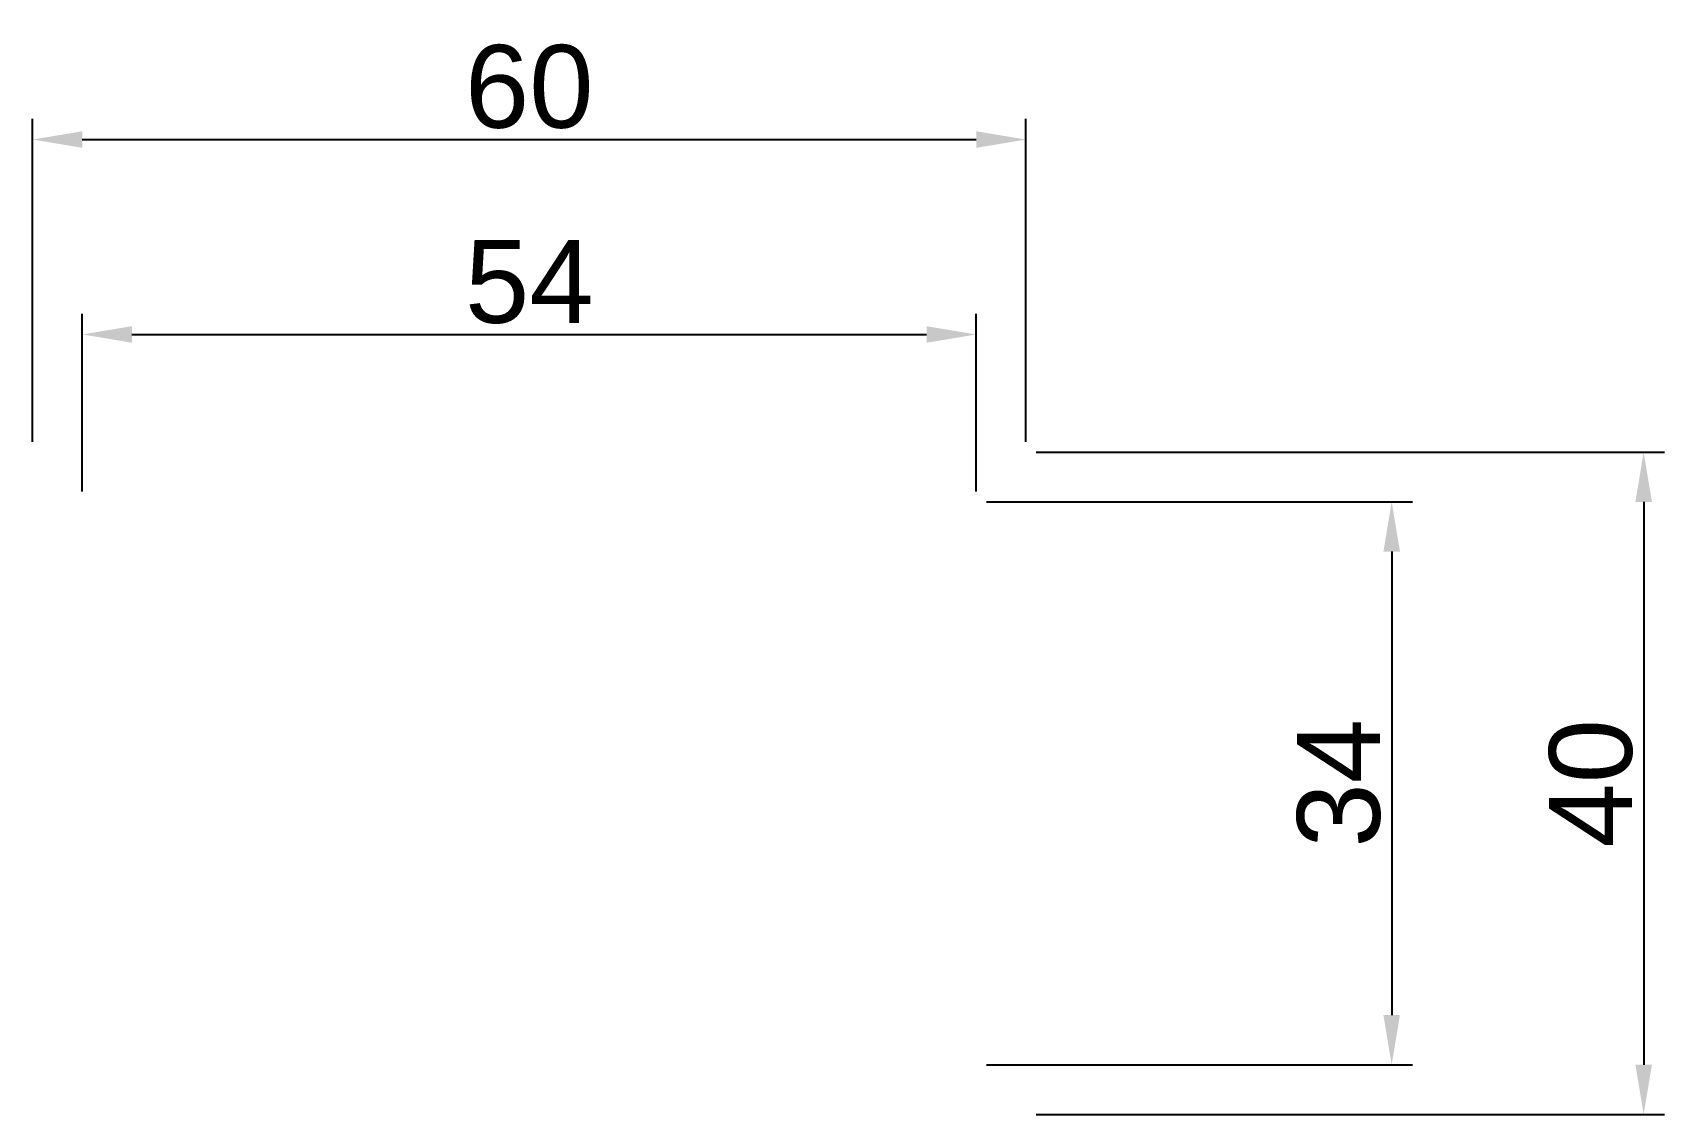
# Model space of a CAD drawing. Header units: millimetres. Extents: x 294.1 to 392.7, y 26.9 to 92.2.
import ezdxf

# ---------------------------------------------------------------- set-up
doc = ezdxf.new("R2010")
doc.units = ezdxf.units.MM
doc.layers.add('Marimi', color=50, linetype='Continuous')
doc.styles.get("Standard").update_dxf_attribs({"font": 'arial.ttf'})
doc.dimstyles.new('ISO-25', dxfattribs={"dimtxt": 5, "dimasz": 3, "dimexe": 1.25, "dimexo": 0.625, "dimtad": 1, "dimtxsty": 'Standard', "dimcen": 2.5, "dimadec": 0, "dimazin": 0, "dimtfac": 1, "dimtmove": 0, "dimatfit": 3, "dimfxl": 1, "dimarcsym": 0})

# ---------------------------------------------------------------- blocks, each defined once
blk = doc.blocks.new('*D2')
at = {"layer": 'Defpoints', "color": 0, "transparency": 16777216}
for p in [(354.122, 85.766), (294.122, 66.876), (354.122, 66.876)]:
    blk.add_point(p, dxfattribs=at)
at = {"layer": 'Marimi', "color": 0, "lineweight": -2, "transparency": 16777216}
for p, q in [((294.122, 67.501), (294.122, 87.016)), ((354.122, 67.501), (354.122, 87.016)), ((297.122, 85.766), (351.122, 85.766))]:
    blk.add_line(p, q, dxfattribs=at)
at = {"layer": 'Marimi', "color": 0, "transparency": 16777216}
for points in [[(297.122, 86.266), (297.122, 85.266), (294.122, 85.766)], [(351.122, 86.266), (351.122, 85.266), (354.122, 85.766)]]:
    blk.add_solid(points, dxfattribs=at)
at = {"layer": 'Marimi', "color": 0, "transparency": 16777216, "insert": (324.122, 88.944), "char_height": 5, "attachment_point": 5}
blk.add_mtext('60', dxfattribs=at)
blk = doc.blocks.new('*D3')
at = {"layer": 'Defpoints', "color": 0, "transparency": 16777216}
for p in [(351.122, 73.991), (297.122, 63.876), (351.122, 63.876)]:
    blk.add_point(p, dxfattribs=at)
at = {"layer": 'Marimi', "color": 0, "lineweight": -2, "transparency": 16777216}
for p, q in [((297.122, 64.501), (297.122, 75.241)), ((351.122, 64.501), (351.122, 75.241)), ((300.122, 73.991), (348.122, 73.991))]:
    blk.add_line(p, q, dxfattribs=at)
at = {"layer": 'Marimi', "color": 0, "transparency": 16777216}
for points in [[(300.122, 74.491), (300.122, 73.491), (297.122, 73.991)], [(348.122, 74.491), (348.122, 73.491), (351.122, 73.991)]]:
    blk.add_solid(points, dxfattribs=at)
at = {"layer": 'Marimi', "color": 0, "transparency": 16777216, "insert": (324.122, 77.158), "char_height": 5, "attachment_point": 5}
blk.add_mtext('54', dxfattribs=at)
blk = doc.blocks.new('*D4')
at = {"layer": 'Defpoints', "color": 0, "transparency": 16777216}
for p in [(351.122, 63.876), (351.122, 29.876), (376.219, 29.876)]:
    blk.add_point(p, dxfattribs=at)
at = {"layer": 'Marimi', "color": 0, "lineweight": -2, "transparency": 16777216}
for p, q in [((351.747, 63.876), (377.469, 63.876)), ((376.219, 60.876), (376.219, 32.876)), ((351.747, 29.876), (377.469, 29.876))]:
    blk.add_line(p, q, dxfattribs=at)
at = {"layer": 'Marimi', "color": 0, "transparency": 16777216}
for points in [[(375.719, 60.876), (376.719, 60.876), (376.219, 63.876)], [(375.719, 32.876), (376.719, 32.876), (376.219, 29.876)]]:
    blk.add_solid(points, dxfattribs=at)
at = {"layer": 'Marimi', "color": 0, "transparency": 16777216, "insert": (373.039, 46.876), "char_height": 5, "attachment_point": 5, "rotation": 90}
blk.add_mtext('34', dxfattribs=at)
blk = doc.blocks.new('*D5')
at = {"layer": 'Defpoints', "color": 0, "transparency": 16777216}
for p in [(354.122, 66.876), (354.122, 26.876), (391.441, 26.876)]:
    blk.add_point(p, dxfattribs=at)
at = {"layer": 'Marimi', "color": 0, "lineweight": -2, "transparency": 16777216}
for p, q in [((354.747, 66.876), (392.691, 66.876)), ((391.441, 63.876), (391.441, 29.876)), ((354.747, 26.876), (392.691, 26.876))]:
    blk.add_line(p, q, dxfattribs=at)
at = {"layer": 'Marimi', "color": 0, "transparency": 16777216}
for points in [[(390.941, 63.876), (391.941, 63.876), (391.441, 66.876)], [(390.941, 29.876), (391.941, 29.876), (391.441, 26.876)]]:
    blk.add_solid(points, dxfattribs=at)
at = {"layer": 'Marimi', "color": 0, "transparency": 16777216, "insert": (388.263, 46.876), "char_height": 5, "attachment_point": 5, "rotation": 90}
blk.add_mtext('40', dxfattribs=at)

msp = doc.modelspace()

# ---------------------------------------------------------------- dimensions: what is measured, and where the dimension line sits
at = {"layer": 'Marimi'}
for base, p1, p2, picture, middle in [((354.122, 85.766), (294.122, 66.876), (354.122, 66.876), '*D2', (324.122, 88.944)), ((351.122, 73.991), (297.122, 63.876), (351.122, 63.876), '*D3', (324.122, 77.158))]:
    dim = msp.add_linear_dim(base=base, p1=p1, p2=p2, dimstyle='ISO-25', dxfattribs=at)
    dim.commit()
    dim.dimension.update_dxf_attribs({"geometry": picture, "text_midpoint": middle})
for base, p1, p2, picture, middle in [((391.441, 26.876), (354.122, 66.876), (354.122, 26.876), '*D5', (388.263, 46.876)), ((376.219, 29.876), (351.122, 63.876), (351.122, 29.876), '*D4', (373.039, 46.876))]:
    dim = msp.add_linear_dim(base=base, p1=p1, p2=p2, angle=90, dimstyle='ISO-25', dxfattribs=at)
    dim.commit()
    dim.dimension.update_dxf_attribs({"geometry": picture, "text_midpoint": middle})

doc.saveas('drawing.dxf')
